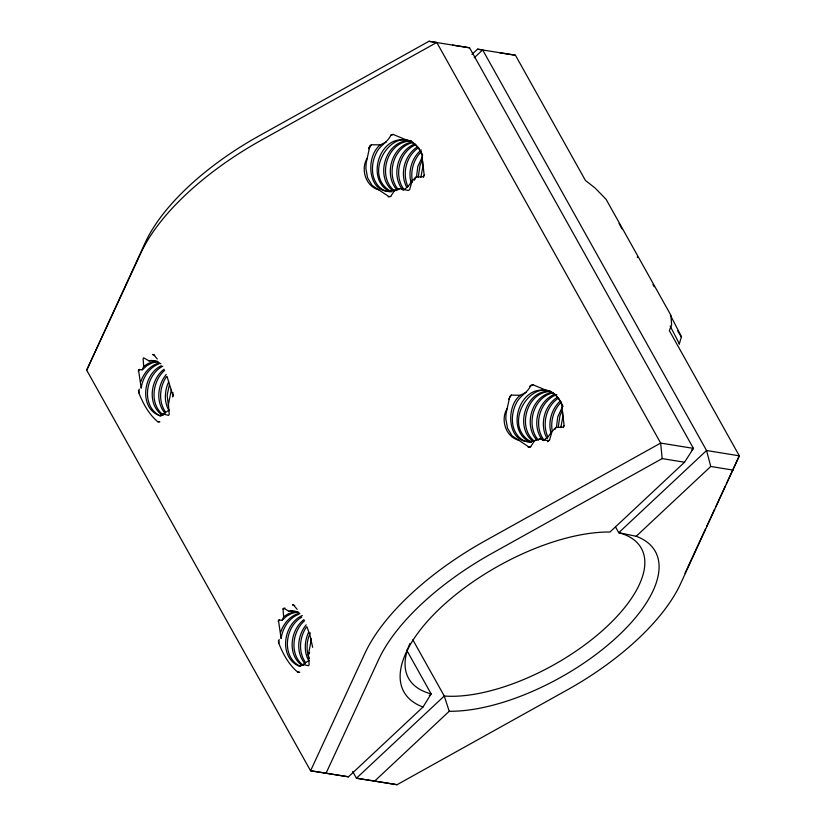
<?xml version="1.0" encoding="UTF-8"?>
<svg xmlns="http://www.w3.org/2000/svg" width="826" height="826" viewBox="0 0 826 826"><rect width="100%" height="100%" fill="white"/><g stroke="black" fill="none" stroke-linecap="round" stroke-linejoin="round"><path stroke-width="1.24" d="M416.5 177.105L417.811 166.439L422.375 156.754M556.435 427.476L557.746 416.82L562.31 407.135M418.286 176.95L419.99 165.51L422.262 160.172M558.221 427.331L559.914 415.891L562.196 410.553M171.395 389.418L168.442 404.523L169.206 414.27L168.628 415.364L163.176 414.084L159.945 415.612L163.589 414.745M311.412 638.705L308.366 654.904L309.141 664.651L308.563 665.735L303.101 664.465L299.869 665.993L303.524 665.116M159.015 421.838L157.694 421.683C148.773 414.136 143.105 403.625 138.871 392.908L139.222 389.067M298.95 672.219L297.628 672.065C288.697 664.517 283.029 654.006 278.796 643.289L279.157 639.448M173.14 394.642L172.706 396.965L172.995 392.587M159.036 363.832C148.917 367.591 142.63 377.833 141.184 388.179L138.489 369.749L142.351 369.759L146.832 365.701L151.891 362.986L157.25 361.757M298.96 614.214C288.852 617.962 282.564 628.214 281.108 638.56L278.424 620.13L282.275 620.14L286.767 616.082L291.826 613.367L297.184 612.138M386.32 141.927L380.27 144.901L371.39 144.715L369.862 146.068L366.125 163.3L365.856 168.39L367.622 177.92L372.154 185.437L388.943 196.619L390.719 196.433L394.725 190.166L399.96 188.576L408.22 190.486L409.644 189.639L412.029 181.183L415.881 177.146L423.18 176.681L424.172 175.122L421.745 154.07L418.534 147.844L413.186 143.084L409.841 141.391L393.104 134.421L391.039 134.844C387.859 142.33 379.774 145.459 376.367 152.779C373.187 158.974 371.855 166.047 372.691 172.964C373.693 182.319 381.003 192.499 391.317 191.622M526.245 392.309L520.204 395.282L511.325 395.096L509.787 396.449L506.059 413.681L505.791 418.772L507.556 428.302L512.089 435.818L528.877 446.99L530.643 446.814L534.649 440.547L539.884 438.947L548.154 440.867L549.569 440.01L551.964 431.554L555.815 427.527L563.115 427.063L564.106 425.504L561.67 404.451L558.469 398.225L556.032 395.633L549.775 391.772L533.028 384.792L530.973 385.226C527.783 392.711 519.709 395.83 516.291 403.16C513.111 409.355 511.79 416.428 512.616 423.346C513.627 432.7 520.927 442.881 531.252 442.003M420.888 177.229L422.829 166.645L422.53 161.246M560.823 427.6L562.764 417.027L562.465 411.627M681.367 336.915L679.261 344.153A63.994 0.805 61.2 0 0 676.484 338.268L670.154 326.053M169.444 384.472L167.141 395.262L168.411 405.752M423.459 177.239L424.172 175.122M563.394 427.62L564.106 425.504M168.7 381.757C164.57 390.75 163.806 401.973 169.041 410.667M308.635 632.138C304.495 641.121 303.741 652.354 308.965 661.048M142.351 369.759L143.693 366.434L143.115 358.546L143.703 357.844L149.021 360.91L152.356 360.632L157.776 361.571M282.275 620.14L283.628 616.805L283.039 608.927L283.628 608.215L288.955 611.292L295.574 611.333L298.764 612.252M140.74 381.87C143.528 373.476 149.702 365.815 158.386 363.182M280.664 632.241C283.463 623.857 289.637 616.196 298.31 613.563M86.678 370.172L145.459 242.173A175.969 77.964 -29.2 0 1 258.889 135.991L428.942 41.3L436.778 42.467L660.666 443.077L662.163 458.595L492.11 553.286A175.969 77.964 -29.2 0 0 378.68 659.468L326.074 773.198L310.576 770.782L86.678 370.172L140.978 252.808A186.635 82.693 -29.2 0 1 261.284 140.193L436.778 42.467M352.681 771.463L356.45 778.216L397.058 784.7L567.111 690.009A175.969 77.964 -29.2 0 0 680.541 583.827L739.322 455.828L669.349 330.637L671.61 325.01L670.97 315.408L606.047 199.242L595.009 187.956L585.397 180.409L515.424 55.218L477.542 49.178L471.956 54.413M367.178 158.251C360.373 169.227 365.763 186.48 378.731 189.835M507.102 408.633C500.308 419.608 505.698 436.851 518.666 440.217M685.022 573.192L705.456 529.032M706.529 526.709L714.593 509.281M715.667 506.957L725.342 486.039M726.415 483.716L739.322 455.828L706.55 450.511L482.652 49.911L477.542 49.178M414.415 180.151L415.881 177.146M310.339 632.871C306.58 640.718 305.847 650.33 309.296 658.415M554.835 429.52L555.815 427.527M308.366 654.904L309.605 652.685M166.418 376.749C159.573 386.919 158.231 401.343 165.334 411.74M368.706 148.081L369.862 146.068M306.353 627.12C299.508 637.3 298.165 651.724 305.259 662.111M423.015 707.025A143.972 63.788 -29.2 0 1 441.125 607.306A143.972 63.788 -29.2 0 1 609.98 532.016L684.548 462.23L693.437 448.384L660.666 443.077L485.172 540.803A186.635 82.693 -29.2 0 0 364.865 653.407L310.576 770.782L348.458 776.822L423.015 707.025L431.151 693.902A133.306 59.069 -29.2 0 1 409.933 643.444M368.819 148.794L371.39 144.715M508.754 399.175L511.325 395.096M412.029 181.183L408.127 186.428L403.346 190.207M551.964 431.554L548.051 436.809L543.281 440.578M138.252 371.08L139.449 369.336M278.176 621.451L279.384 619.707M166.222 374.477C157.374 385.143 155.732 402.479 165.107 413.341M306.157 624.848C297.308 635.524 295.667 652.85 305.031 663.722M559.316 401.859C551.293 410.006 547.845 422.613 551.148 433.619M380.27 144.901C364.06 157.621 368.479 198.116 394.725 190.166M520.204 395.282C503.994 408.003 508.403 448.497 534.649 440.547M421.415 151.674C413.403 159.346 410.233 171.323 412.515 182.081M561.35 402.045C553.647 409.448 550.292 420.919 552.295 431.358M164.694 370.296C152.294 381.085 149.33 404.079 163.145 414.869M304.618 620.677C292.228 631.467 289.265 654.46 303.07 665.25M474.248 57.779L482.652 49.911M169.113 410.016L163.176 414.084M309.038 660.397L303.101 664.465M429.283 695.657L431.151 693.902L406.619 650.021M691.568 450.139L693.437 448.384L469.55 47.784L428.942 41.3M615.597 527.071L618.746 532.698A133.306 59.069 -29.2 0 1 606.873 626.583A133.306 59.069 -29.2 0 1 444.254 696.029L356.45 778.216L374.674 781.076L449.23 711.279A143.972 63.788 -29.2 0 0 618.085 635.989A143.972 63.788 -29.2 0 0 636.196 536.27L710.763 466.473L733.147 470.108M547.669 441.734L549.569 440.01M421.322 149.929C411.72 157.621 407.765 171.529 411.214 183.238M416.985 147.131C404.337 155.546 399.547 174.069 406.826 187.45M556.92 397.512C543.9 406.165 539.316 425.39 547.287 438.885M418.534 147.699C406.299 155.846 401.88 173.346 407.93 186.593M558.469 398.08C546.234 406.227 541.815 423.728 547.865 436.975M164.044 369.243C150.363 379.485 147.121 404.275 161.896 414.9M303.968 619.624C290.298 629.866 287.056 654.657 301.831 665.281M143.693 366.434L148.06 363.585L152.748 361.891L157.549 361.416M283.628 616.805L287.985 613.966L292.672 612.262L297.484 611.798M162.836 366.186C145.211 375.056 140.864 405.948 159.769 415.654M301.707 617.177C284.96 626.614 281.181 656.567 299.704 666.035M161.328 365.753C142.392 374.374 138.706 409.985 161.101 416.077M302.357 615.504C283.277 623.661 278.331 657.083 298.94 666.107M396.212 190.589L399.96 188.576M538.015 439.959L539.884 438.947M415.746 144.684C399.526 151.623 393.424 174.936 403.707 189.133M556.827 394.518C539.409 401.106 532.853 425.999 544.324 440.537M414.993 143.879C397.678 150.487 391.018 175.504 402.696 189.846M554.927 394.26C537.602 400.858 530.942 425.886 542.63 440.217M390.77 135.464L393.104 134.421M529.538 386.372L533.028 384.792M283.039 608.927L284.991 608.05M413.372 142.423C393.579 146.46 385.525 174.493 398.215 189.526M553.306 392.804C533.513 396.831 525.45 424.874 538.149 439.897M412.091 142.041C391.854 145.624 383.47 174.4 396.625 189.453M552.026 392.412C531.789 395.995 523.405 424.781 536.549 439.835M149.021 360.91L151.87 360.404L157.116 361.623L160.946 363.812M288.955 611.292L291.795 610.775L297.05 611.994L299.921 613.635M388.22 196.815L390.719 196.433M528.155 447.186L530.643 446.814M411.059 141.132C387.342 140.647 376.367 177.063 394.725 191.002M550.983 391.514C527.277 391.028 516.302 427.445 534.659 441.383M411.42 140.988C386.423 137.963 373.796 176.578 393.104 190.971M550.24 391.297C525.811 389.531 514.113 427.207 533.038 441.352M157.694 421.683L159.883 421.89M297.628 672.065L299.807 672.261M452.545 45.12L469.55 47.784M499.926 52.802L515.424 55.218M662.163 458.595L684.548 462.23M326.074 773.198L348.458 776.822M374.674 781.076L397.058 784.7M406.144 140.203C379.031 134.648 365.36 180.626 390.099 191.694M546.079 390.584C518.955 385.03 505.295 431.007 530.034 442.075M636.196 536.27L618.746 532.698L706.55 450.511L710.763 466.473M154.751 355.159L152.531 354.447L153.636 354.715L157.27 358.98M294.686 605.53L292.466 604.818L293.56 605.097L297.195 609.351M391.565 191.694C356.243 173.264 402.138 111.076 422.675 155.164M531.5 442.075C495.6 422.943 543.436 360.755 563.043 406.547M412.814 639.768L444.254 696.029L449.23 711.279M652.953 284.526L654.161 286.715M670.392 315.253L678.817 331.515A58.656 0.733 61.2 0 1 677.681 330.854M619.087 223.454L621.895 228.874M637.269 256.855L637.558 257.557M306.962 626.82L310.132 635.803L312.641 647.347M167.028 376.45L172.686 394.766M278.362 640.831L278.796 643.289M138.427 390.461L138.871 392.908"/></g></svg>
